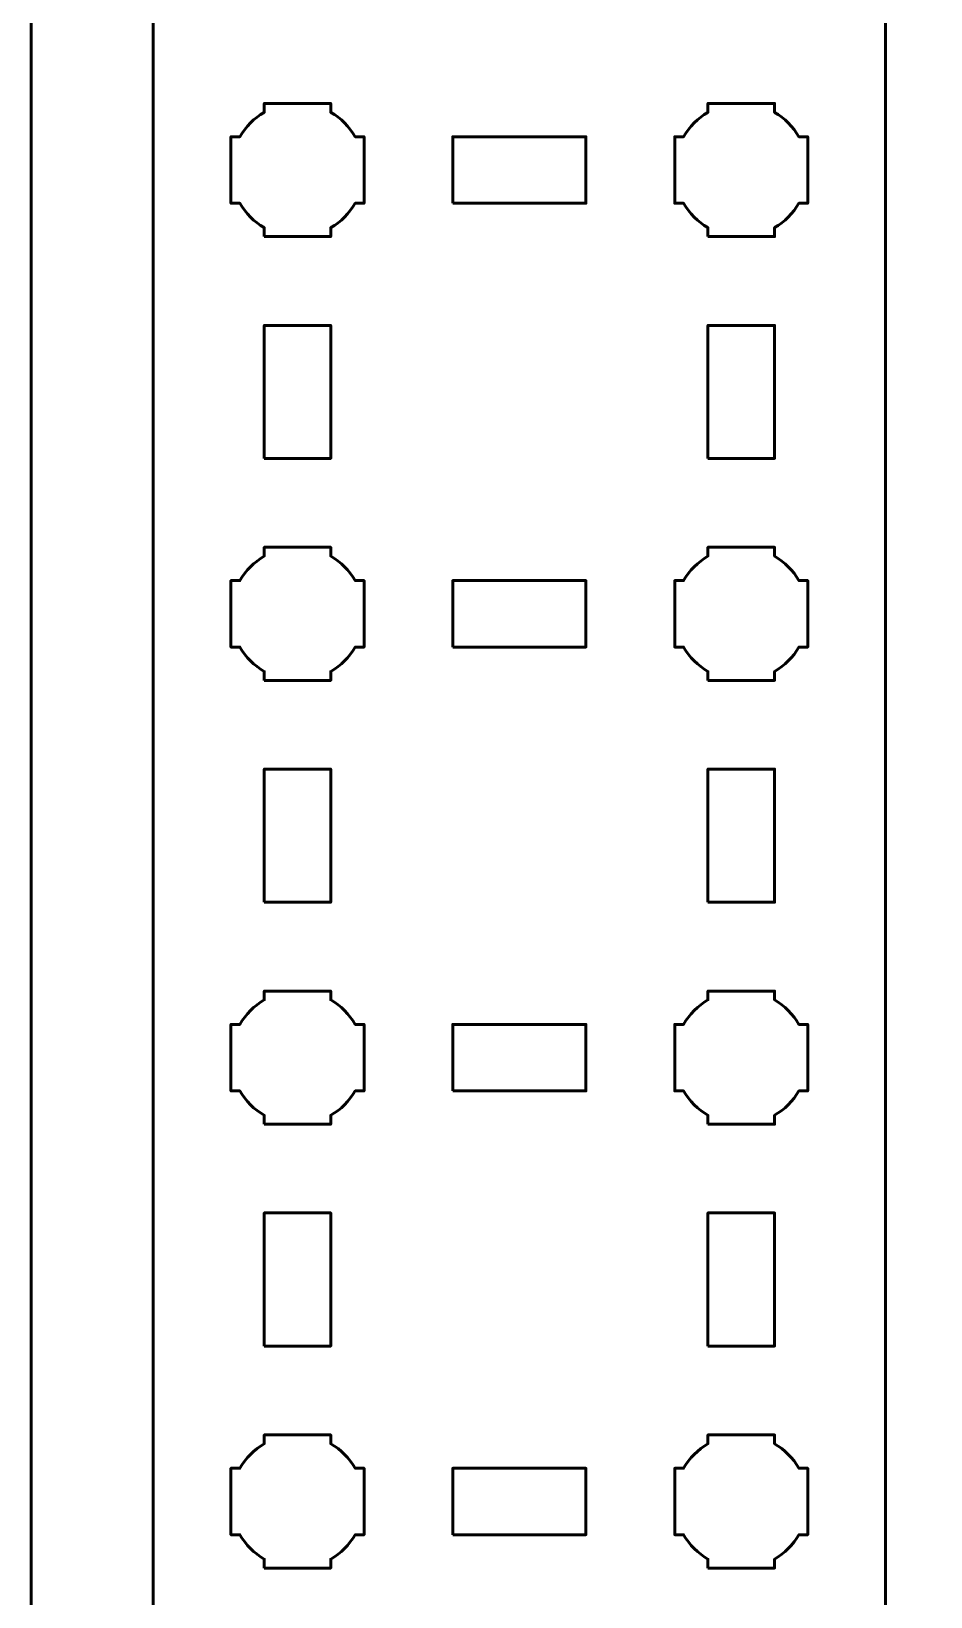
# Model space of a CAD drawing. Header units: centimetres. Extents: x -21 to 0, y -29.7 to 0.
# Drawn here: x -21 to -16.95, y -24.18 to -17.12 of the extents above; entities that cross this region are included whole.
import ezdxf

# ---------------------------------------------------------------- set-up
doc = ezdxf.new("R2010")
doc.units = ezdxf.units.CM
doc.header["$MEASUREMENT"] = 0
doc.layers.add('Layer 1', color=7, linetype='Continuous')

msp = doc.modelspace()

# ---------------------------------------------------------------- linework, layer by layer
at = {"layer": 'Layer 1', "color": 1, "lineweight": 53}
msp.add_open_spline([(-21.00003, -29.19995), (-21.00003, -29.19995), (-21.00003, -2.89992), (-21.00003, -2.89992), (-21.00003, -2.89992), (-21.00003, -2.81709), (-20.93286, -2.74992), (-20.85003, -2.74992), (-20.85003, -2.74992), (-20.7672, -2.74992), (-20.70003, -2.68275), (-20.70003, -2.59992), (-20.70003, -2.59992), (-20.70003, -2.51709), (-20.7672, -2.44992), (-20.85003, -2.44992), (-20.85003, -2.44992), (-20.93286, -2.44992), (-21.00003, -2.38275), (-21.00003, -2.29992), (-21.00003, -2.29992), (-21.00003, -2.21709), (-20.93286, -2.14992), (-20.85003, -2.14992), (-20.85003, -2.14992), (-20.7672, -2.14992), (-20.70003, -2.08275), (-20.70003, -1.99992), (-20.70003, -1.99992), (-20.70003, -1.91709), (-20.7672, -1.84992), (-20.85003, -1.84992), (-20.85003, -1.84992), (-20.93286, -1.84992), (-21.00003, -1.78275), (-21.00003, -1.69992), (-21.00003, -1.69992), (-21.00003, -1.61709), (-20.93286, -1.54992), (-20.85003, -1.54992), (-20.85003, -1.54992), (-20.7672, -1.54992), (-20.70003, -1.48275), (-20.70003, -1.39992), (-20.70003, -1.39992), (-20.70003, -1.31709), (-20.7672, -1.24992), (-20.85003, -1.24992), (-20.85003, -1.24992), (-20.93286, -1.24992), (-21.00003, -1.18275), (-21.00003, -1.09992), (-21.00003, -1.09992), (-21.00003, -1.09992), (-21.00003, -0.49992), (-21.00003, -0.49992), (-21.00003, -0.49992), (-21.00003, -0.22295), (-20.77694, 0.00004), (-20.49994, 0.00004), (-20.49994, 0.00004), (-20.49994, 0.00004), (-0.50008, 0.00004), (-0.50008, 0.00004), (-0.50008, 0.00004), (-0.22294, 0.00004), (0.00002, -0.22295), (0.00002, -0.49992), (0.00002, -0.49992), (0.00002, -0.49992), (0.00002, -29.19995), (0.00002, -29.19995), (0.00002, -29.19995), (0.00002, -29.47695), (-0.22294, -29.70004), (-0.50008, -29.70004), (-0.50008, -29.70004), (-0.50008, -29.70004), (-20.49994, -29.70004), (-20.49994, -29.70004), (-20.49994, -29.70004), (-20.77694, -29.70004), (-21.00003, -29.47695), (-21.00003, -29.19995)], degree=3, knots=[0, 0, 0, 0, 0.047619, 0.047619, 0.047619, 0.047619, 0.0952381, 0.0952381, 0.0952381, 0.0952381, 0.1428571, 0.1428571, 0.1428571, 0.1428571, 0.1904762, 0.1904762, 0.1904762, 0.1904762, 0.2380952, 0.2380952, 0.2380952, 0.2380952, 0.2857143, 0.2857143, 0.2857143, 0.2857143, 0.3333333, 0.3333333, 0.3333333, 0.3333333, 0.3809524, 0.3809524, 0.3809524, 0.3809524, 0.4285714, 0.4285714, 0.4285714, 0.4285714, 0.4761905, 0.4761905, 0.4761905, 0.4761905, 0.5238095, 0.5238095, 0.5238095, 0.5238095, 0.5714286, 0.5714286, 0.5714286, 0.5714286, 0.6190476, 0.6190476, 0.6190476, 0.6190476, 0.6666667, 0.6666667, 0.6666667, 0.6666667, 0.7142857, 0.7142857, 0.7142857, 0.7142857, 0.7619048, 0.7619048, 0.7619048, 0.7619048, 0.8095238, 0.8095238, 0.8095238, 0.8095238, 0.8571429, 0.8571429, 0.8571429, 0.8571429, 0.9047619, 0.9047619, 0.9047619, 0.9047619, 0.952381, 0.952381, 0.952381, 0.952381, 1, 1, 1, 1], dxfattribs=at)
at = {"layer": 'Layer 1', "color": 3, "lineweight": 53}
msp.add_open_spline([(-17.65, -28.4), (-17.65, -28.4), (-19.95, -28.4), (-19.95, -28.4), (-19.95, -28.4), (-20.22609, -28.4), (-20.45, -28.17609), (-20.45, -27.9), (-20.45, -27.9), (-20.45, -27.9), (-20.45, -13.6), (-20.45, -13.6), (-20.45, -13.6), (-20.45, -13.32391), (-20.22609, -13.1), (-19.95, -13.1), (-19.95, -13.1), (-19.95, -13.1), (-17.65, -13.1), (-17.65, -13.1), (-17.65, -13.1), (-17.37391, -13.1), (-17.15, -13.32391), (-17.15, -13.6), (-17.15, -13.6), (-17.15, -13.6), (-17.15, -27.9), (-17.15, -27.9), (-17.15, -27.9), (-17.15, -28.17609), (-17.37391, -28.4), (-17.65, -28.4)], degree=3, knots=[0, 0, 0, 0, 0.125, 0.125, 0.125, 0.125, 0.25, 0.25, 0.25, 0.25, 0.375, 0.375, 0.375, 0.375, 0.5, 0.5, 0.5, 0.5, 0.625, 0.625, 0.625, 0.625, 0.75, 0.75, 0.75, 0.75, 0.875, 0.875, 0.875, 0.875, 1, 1, 1, 1], dxfattribs=at)
at = {"layer": 'Layer 1', "lineweight": 53}
for points, knots in [([(-19.95, -18.05), (-19.95, -18.05), (-19.95, -18.00985), (-19.95, -18.00985), (-19.95, -18.00985), (-19.99553, -17.9835), (-20.0335, -17.94553), (-20.05985, -17.9), (-20.05985, -17.9), (-20.05985, -17.9), (-20.1, -17.9), (-20.1, -17.9), (-20.1, -17.9), (-20.1, -17.9), (-20.1, -17.75), (-20.1, -17.75), (-20.1, -17.75), (-20.1, -17.75), (-20.1, -17.6), (-20.1, -17.6), (-20.1, -17.6), (-20.1, -17.6), (-20.05985, -17.6), (-20.05985, -17.6), (-20.05985, -17.6), (-20.0335, -17.55447), (-19.99553, -17.5165), (-19.95, -17.49015), (-19.95, -17.49015), (-19.95, -17.49015), (-19.95, -17.45), (-19.95, -17.45), (-19.95, -17.45), (-19.95, -17.45), (-19.8, -17.45), (-19.8, -17.45), (-19.8, -17.45), (-19.8, -17.45), (-19.65, -17.45), (-19.65, -17.45), (-19.65, -17.45), (-19.65, -17.45), (-19.65, -17.49015), (-19.65, -17.49015), (-19.65, -17.49015), (-19.60447, -17.5165), (-19.5665, -17.55447), (-19.54015, -17.6), (-19.54015, -17.6), (-19.54015, -17.6), (-19.5, -17.6), (-19.5, -17.6), (-19.5, -17.6), (-19.5, -17.6), (-19.5, -17.75), (-19.5, -17.75), (-19.5, -17.75), (-19.5, -17.75), (-19.5, -17.9), (-19.5, -17.9), (-19.5, -17.9), (-19.5, -17.9), (-19.54015, -17.9), (-19.54015, -17.9), (-19.54015, -17.9), (-19.5665, -17.94553), (-19.60447, -17.9835), (-19.65, -18.00985), (-19.65, -18.00985), (-19.65, -18.00985), (-19.65, -18.05), (-19.65, -18.05), (-19.65, -18.05), (-19.65, -18.05), (-19.8, -18.05), (-19.8, -18.05), (-19.8, -18.05), (-19.8, -18.05), (-19.95, -18.05), (-19.95, -18.05)], [0, 0, 0, 0, 0.05, 0.05, 0.05, 0.05, 0.1, 0.1, 0.1, 0.1, 0.15, 0.15, 0.15, 0.15, 0.2, 0.2, 0.2, 0.2, 0.25, 0.25, 0.25, 0.25, 0.3, 0.3, 0.3, 0.3, 0.35, 0.35, 0.35, 0.35, 0.4, 0.4, 0.4, 0.4, 0.45, 0.45, 0.45, 0.45, 0.5, 0.5, 0.5, 0.5, 0.55, 0.55, 0.55, 0.55, 0.6, 0.6, 0.6, 0.6, 0.65, 0.65, 0.65, 0.65, 0.7, 0.7, 0.7, 0.7, 0.75, 0.75, 0.75, 0.75, 0.8, 0.8, 0.8, 0.8, 0.85, 0.85, 0.85, 0.85, 0.9, 0.9, 0.9, 0.9, 0.95, 0.95, 0.95, 0.95, 1, 1, 1, 1]), ([(-17.95, -18.05), (-17.95, -18.05), (-17.95, -18.00985), (-17.95, -18.00985), (-17.95, -18.00985), (-17.99553, -17.9835), (-18.0335, -17.94553), (-18.05985, -17.9), (-18.05985, -17.9), (-18.05985, -17.9), (-18.1, -17.9), (-18.1, -17.9), (-18.1, -17.9), (-18.1, -17.9), (-18.1, -17.75), (-18.1, -17.75), (-18.1, -17.75), (-18.1, -17.75), (-18.1, -17.6), (-18.1, -17.6), (-18.1, -17.6), (-18.1, -17.6), (-18.05985, -17.6), (-18.05985, -17.6), (-18.05985, -17.6), (-18.0335, -17.55447), (-17.99553, -17.5165), (-17.95, -17.49015), (-17.95, -17.49015), (-17.95, -17.49015), (-17.95, -17.45), (-17.95, -17.45), (-17.95, -17.45), (-17.95, -17.45), (-17.8, -17.45), (-17.8, -17.45), (-17.8, -17.45), (-17.8, -17.45), (-17.65, -17.45), (-17.65, -17.45), (-17.65, -17.45), (-17.65, -17.45), (-17.65, -17.49015), (-17.65, -17.49015), (-17.65, -17.49015), (-17.60447, -17.5165), (-17.5665, -17.55447), (-17.54015, -17.6), (-17.54015, -17.6), (-17.54015, -17.6), (-17.5, -17.6), (-17.5, -17.6), (-17.5, -17.6), (-17.5, -17.6), (-17.5, -17.75), (-17.5, -17.75), (-17.5, -17.75), (-17.5, -17.75), (-17.5, -17.9), (-17.5, -17.9), (-17.5, -17.9), (-17.5, -17.9), (-17.54015, -17.9), (-17.54015, -17.9), (-17.54015, -17.9), (-17.5665, -17.94553), (-17.60447, -17.9835), (-17.65, -18.00985), (-17.65, -18.00985), (-17.65, -18.00985), (-17.65, -18.05), (-17.65, -18.05), (-17.65, -18.05), (-17.65, -18.05), (-17.8, -18.05), (-17.8, -18.05), (-17.8, -18.05), (-17.8, -18.05), (-17.95, -18.05), (-17.95, -18.05)], [0, 0, 0, 0, 0.05, 0.05, 0.05, 0.05, 0.1, 0.1, 0.1, 0.1, 0.15, 0.15, 0.15, 0.15, 0.2, 0.2, 0.2, 0.2, 0.25, 0.25, 0.25, 0.25, 0.3, 0.3, 0.3, 0.3, 0.35, 0.35, 0.35, 0.35, 0.4, 0.4, 0.4, 0.4, 0.45, 0.45, 0.45, 0.45, 0.5, 0.5, 0.5, 0.5, 0.55, 0.55, 0.55, 0.55, 0.6, 0.6, 0.6, 0.6, 0.65, 0.65, 0.65, 0.65, 0.7, 0.7, 0.7, 0.7, 0.75, 0.75, 0.75, 0.75, 0.8, 0.8, 0.8, 0.8, 0.85, 0.85, 0.85, 0.85, 0.9, 0.9, 0.9, 0.9, 0.95, 0.95, 0.95, 0.95, 1, 1, 1, 1]), ([(-19.1, -17.9), (-19.1, -17.9), (-19.1, -17.6), (-19.1, -17.6), (-19.1, -17.6), (-19.1, -17.6), (-18.5, -17.6), (-18.5, -17.6), (-18.5, -17.6), (-18.5, -17.6), (-18.5, -17.9), (-18.5, -17.9), (-18.5, -17.9), (-18.5, -17.9), (-19.1, -17.9), (-19.1, -17.9)], [0, 0, 0, 0, 0.25, 0.25, 0.25, 0.25, 0.5, 0.5, 0.5, 0.5, 0.75, 0.75, 0.75, 0.75, 1, 1, 1, 1]), ([(-19.95, -19.05), (-19.95, -19.05), (-19.95, -18.45), (-19.95, -18.45), (-19.95, -18.45), (-19.95, -18.45), (-19.65, -18.45), (-19.65, -18.45), (-19.65, -18.45), (-19.65, -18.45), (-19.65, -19.05), (-19.65, -19.05), (-19.65, -19.05), (-19.65, -19.05), (-19.95, -19.05), (-19.95, -19.05)], [0, 0, 0, 0, 0.25, 0.25, 0.25, 0.25, 0.5, 0.5, 0.5, 0.5, 0.75, 0.75, 0.75, 0.75, 1, 1, 1, 1]), ([(-17.95, -19.05), (-17.95, -19.05), (-17.95, -18.45), (-17.95, -18.45), (-17.95, -18.45), (-17.95, -18.45), (-17.65, -18.45), (-17.65, -18.45), (-17.65, -18.45), (-17.65, -18.45), (-17.65, -19.05), (-17.65, -19.05), (-17.65, -19.05), (-17.65, -19.05), (-17.95, -19.05), (-17.95, -19.05)], [0, 0, 0, 0, 0.25, 0.25, 0.25, 0.25, 0.5, 0.5, 0.5, 0.5, 0.75, 0.75, 0.75, 0.75, 1, 1, 1, 1]), ([(-19.95, -20.05), (-19.95, -20.05), (-19.95, -20.00985), (-19.95, -20.00985), (-19.95, -20.00985), (-19.99553, -19.9835), (-20.0335, -19.94553), (-20.05985, -19.9), (-20.05985, -19.9), (-20.05985, -19.9), (-20.1, -19.9), (-20.1, -19.9), (-20.1, -19.9), (-20.1, -19.9), (-20.1, -19.75), (-20.1, -19.75), (-20.1, -19.75), (-20.1, -19.75), (-20.1, -19.6), (-20.1, -19.6), (-20.1, -19.6), (-20.1, -19.6), (-20.05985, -19.6), (-20.05985, -19.6), (-20.05985, -19.6), (-20.0335, -19.55447), (-19.99553, -19.5165), (-19.95, -19.49015), (-19.95, -19.49015), (-19.95, -19.49015), (-19.95, -19.45), (-19.95, -19.45), (-19.95, -19.45), (-19.95, -19.45), (-19.8, -19.45), (-19.8, -19.45), (-19.8, -19.45), (-19.8, -19.45), (-19.65, -19.45), (-19.65, -19.45), (-19.65, -19.45), (-19.65, -19.45), (-19.65, -19.49015), (-19.65, -19.49015), (-19.65, -19.49015), (-19.60447, -19.5165), (-19.5665, -19.55447), (-19.54015, -19.6), (-19.54015, -19.6), (-19.54015, -19.6), (-19.5, -19.6), (-19.5, -19.6), (-19.5, -19.6), (-19.5, -19.6), (-19.5, -19.75), (-19.5, -19.75), (-19.5, -19.75), (-19.5, -19.75), (-19.5, -19.9), (-19.5, -19.9), (-19.5, -19.9), (-19.5, -19.9), (-19.54015, -19.9), (-19.54015, -19.9), (-19.54015, -19.9), (-19.5665, -19.94553), (-19.60447, -19.9835), (-19.65, -20.00985), (-19.65, -20.00985), (-19.65, -20.00985), (-19.65, -20.05), (-19.65, -20.05), (-19.65, -20.05), (-19.65, -20.05), (-19.8, -20.05), (-19.8, -20.05), (-19.8, -20.05), (-19.8, -20.05), (-19.95, -20.05), (-19.95, -20.05)], [0, 0, 0, 0, 0.05, 0.05, 0.05, 0.05, 0.1, 0.1, 0.1, 0.1, 0.15, 0.15, 0.15, 0.15, 0.2, 0.2, 0.2, 0.2, 0.25, 0.25, 0.25, 0.25, 0.3, 0.3, 0.3, 0.3, 0.35, 0.35, 0.35, 0.35, 0.4, 0.4, 0.4, 0.4, 0.45, 0.45, 0.45, 0.45, 0.5, 0.5, 0.5, 0.5, 0.55, 0.55, 0.55, 0.55, 0.6, 0.6, 0.6, 0.6, 0.65, 0.65, 0.65, 0.65, 0.7, 0.7, 0.7, 0.7, 0.75, 0.75, 0.75, 0.75, 0.8, 0.8, 0.8, 0.8, 0.85, 0.85, 0.85, 0.85, 0.9, 0.9, 0.9, 0.9, 0.95, 0.95, 0.95, 0.95, 1, 1, 1, 1]), ([(-17.95, -20.05), (-17.95, -20.05), (-17.95, -20.00985), (-17.95, -20.00985), (-17.95, -20.00985), (-17.99553, -19.9835), (-18.0335, -19.94553), (-18.05985, -19.9), (-18.05985, -19.9), (-18.05985, -19.9), (-18.1, -19.9), (-18.1, -19.9), (-18.1, -19.9), (-18.1, -19.9), (-18.1, -19.75), (-18.1, -19.75), (-18.1, -19.75), (-18.1, -19.75), (-18.1, -19.6), (-18.1, -19.6), (-18.1, -19.6), (-18.1, -19.6), (-18.05985, -19.6), (-18.05985, -19.6), (-18.05985, -19.6), (-18.0335, -19.55447), (-17.99553, -19.5165), (-17.95, -19.49015), (-17.95, -19.49015), (-17.95, -19.49015), (-17.95, -19.45), (-17.95, -19.45), (-17.95, -19.45), (-17.95, -19.45), (-17.8, -19.45), (-17.8, -19.45), (-17.8, -19.45), (-17.8, -19.45), (-17.65, -19.45), (-17.65, -19.45), (-17.65, -19.45), (-17.65, -19.45), (-17.65, -19.49015), (-17.65, -19.49015), (-17.65, -19.49015), (-17.60447, -19.5165), (-17.5665, -19.55447), (-17.54015, -19.6), (-17.54015, -19.6), (-17.54015, -19.6), (-17.5, -19.6), (-17.5, -19.6), (-17.5, -19.6), (-17.5, -19.6), (-17.5, -19.75), (-17.5, -19.75), (-17.5, -19.75), (-17.5, -19.75), (-17.5, -19.9), (-17.5, -19.9), (-17.5, -19.9), (-17.5, -19.9), (-17.54015, -19.9), (-17.54015, -19.9), (-17.54015, -19.9), (-17.5665, -19.94553), (-17.60447, -19.9835), (-17.65, -20.00985), (-17.65, -20.00985), (-17.65, -20.00985), (-17.65, -20.05), (-17.65, -20.05), (-17.65, -20.05), (-17.65, -20.05), (-17.8, -20.05), (-17.8, -20.05), (-17.8, -20.05), (-17.8, -20.05), (-17.95, -20.05), (-17.95, -20.05)], [0, 0, 0, 0, 0.05, 0.05, 0.05, 0.05, 0.1, 0.1, 0.1, 0.1, 0.15, 0.15, 0.15, 0.15, 0.2, 0.2, 0.2, 0.2, 0.25, 0.25, 0.25, 0.25, 0.3, 0.3, 0.3, 0.3, 0.35, 0.35, 0.35, 0.35, 0.4, 0.4, 0.4, 0.4, 0.45, 0.45, 0.45, 0.45, 0.5, 0.5, 0.5, 0.5, 0.55, 0.55, 0.55, 0.55, 0.6, 0.6, 0.6, 0.6, 0.65, 0.65, 0.65, 0.65, 0.7, 0.7, 0.7, 0.7, 0.75, 0.75, 0.75, 0.75, 0.8, 0.8, 0.8, 0.8, 0.85, 0.85, 0.85, 0.85, 0.9, 0.9, 0.9, 0.9, 0.95, 0.95, 0.95, 0.95, 1, 1, 1, 1]), ([(-19.1, -19.9), (-19.1, -19.9), (-19.1, -19.6), (-19.1, -19.6), (-19.1, -19.6), (-19.1, -19.6), (-18.5, -19.6), (-18.5, -19.6), (-18.5, -19.6), (-18.5, -19.6), (-18.5, -19.9), (-18.5, -19.9), (-18.5, -19.9), (-18.5, -19.9), (-19.1, -19.9), (-19.1, -19.9)], [0, 0, 0, 0, 0.25, 0.25, 0.25, 0.25, 0.5, 0.5, 0.5, 0.5, 0.75, 0.75, 0.75, 0.75, 1, 1, 1, 1]), ([(-19.95, -21.05), (-19.95, -21.05), (-19.95, -20.45), (-19.95, -20.45), (-19.95, -20.45), (-19.95, -20.45), (-19.65, -20.45), (-19.65, -20.45), (-19.65, -20.45), (-19.65, -20.45), (-19.65, -21.05), (-19.65, -21.05), (-19.65, -21.05), (-19.65, -21.05), (-19.95, -21.05), (-19.95, -21.05)], [0, 0, 0, 0, 0.25, 0.25, 0.25, 0.25, 0.5, 0.5, 0.5, 0.5, 0.75, 0.75, 0.75, 0.75, 1, 1, 1, 1]), ([(-17.95, -21.05), (-17.95, -21.05), (-17.95, -20.45), (-17.95, -20.45), (-17.95, -20.45), (-17.95, -20.45), (-17.65, -20.45), (-17.65, -20.45), (-17.65, -20.45), (-17.65, -20.45), (-17.65, -21.05), (-17.65, -21.05), (-17.65, -21.05), (-17.65, -21.05), (-17.95, -21.05), (-17.95, -21.05)], [0, 0, 0, 0, 0.25, 0.25, 0.25, 0.25, 0.5, 0.5, 0.5, 0.5, 0.75, 0.75, 0.75, 0.75, 1, 1, 1, 1]), ([(-19.95, -22.05), (-19.95, -22.05), (-19.95, -22.00985), (-19.95, -22.00985), (-19.95, -22.00985), (-19.99553, -21.9835), (-20.0335, -21.94553), (-20.05985, -21.9), (-20.05985, -21.9), (-20.05985, -21.9), (-20.1, -21.9), (-20.1, -21.9), (-20.1, -21.9), (-20.1, -21.9), (-20.1, -21.75), (-20.1, -21.75), (-20.1, -21.75), (-20.1, -21.75), (-20.1, -21.6), (-20.1, -21.6), (-20.1, -21.6), (-20.1, -21.6), (-20.05985, -21.6), (-20.05985, -21.6), (-20.05985, -21.6), (-20.0335, -21.55447), (-19.99553, -21.5165), (-19.95, -21.49015), (-19.95, -21.49015), (-19.95, -21.49015), (-19.95, -21.45), (-19.95, -21.45), (-19.95, -21.45), (-19.95, -21.45), (-19.8, -21.45), (-19.8, -21.45), (-19.8, -21.45), (-19.8, -21.45), (-19.65, -21.45), (-19.65, -21.45), (-19.65, -21.45), (-19.65, -21.45), (-19.65, -21.49015), (-19.65, -21.49015), (-19.65, -21.49015), (-19.60447, -21.5165), (-19.5665, -21.55447), (-19.54015, -21.6), (-19.54015, -21.6), (-19.54015, -21.6), (-19.5, -21.6), (-19.5, -21.6), (-19.5, -21.6), (-19.5, -21.6), (-19.5, -21.75), (-19.5, -21.75), (-19.5, -21.75), (-19.5, -21.75), (-19.5, -21.9), (-19.5, -21.9), (-19.5, -21.9), (-19.5, -21.9), (-19.54015, -21.9), (-19.54015, -21.9), (-19.54015, -21.9), (-19.5665, -21.94553), (-19.60447, -21.9835), (-19.65, -22.00985), (-19.65, -22.00985), (-19.65, -22.00985), (-19.65, -22.05), (-19.65, -22.05), (-19.65, -22.05), (-19.65, -22.05), (-19.8, -22.05), (-19.8, -22.05), (-19.8, -22.05), (-19.8, -22.05), (-19.95, -22.05), (-19.95, -22.05)], [0, 0, 0, 0, 0.05, 0.05, 0.05, 0.05, 0.1, 0.1, 0.1, 0.1, 0.15, 0.15, 0.15, 0.15, 0.2, 0.2, 0.2, 0.2, 0.25, 0.25, 0.25, 0.25, 0.3, 0.3, 0.3, 0.3, 0.35, 0.35, 0.35, 0.35, 0.4, 0.4, 0.4, 0.4, 0.45, 0.45, 0.45, 0.45, 0.5, 0.5, 0.5, 0.5, 0.55, 0.55, 0.55, 0.55, 0.6, 0.6, 0.6, 0.6, 0.65, 0.65, 0.65, 0.65, 0.7, 0.7, 0.7, 0.7, 0.75, 0.75, 0.75, 0.75, 0.8, 0.8, 0.8, 0.8, 0.85, 0.85, 0.85, 0.85, 0.9, 0.9, 0.9, 0.9, 0.95, 0.95, 0.95, 0.95, 1, 1, 1, 1]), ([(-17.95, -22.05), (-17.95, -22.05), (-17.95, -22.00985), (-17.95, -22.00985), (-17.95, -22.00985), (-17.99553, -21.9835), (-18.0335, -21.94553), (-18.05985, -21.9), (-18.05985, -21.9), (-18.05985, -21.9), (-18.1, -21.9), (-18.1, -21.9), (-18.1, -21.9), (-18.1, -21.9), (-18.1, -21.75), (-18.1, -21.75), (-18.1, -21.75), (-18.1, -21.75), (-18.1, -21.6), (-18.1, -21.6), (-18.1, -21.6), (-18.1, -21.6), (-18.05985, -21.6), (-18.05985, -21.6), (-18.05985, -21.6), (-18.0335, -21.55447), (-17.99553, -21.5165), (-17.95, -21.49015), (-17.95, -21.49015), (-17.95, -21.49015), (-17.95, -21.45), (-17.95, -21.45), (-17.95, -21.45), (-17.95, -21.45), (-17.8, -21.45), (-17.8, -21.45), (-17.8, -21.45), (-17.8, -21.45), (-17.65, -21.45), (-17.65, -21.45), (-17.65, -21.45), (-17.65, -21.45), (-17.65, -21.49015), (-17.65, -21.49015), (-17.65, -21.49015), (-17.60447, -21.5165), (-17.5665, -21.55447), (-17.54015, -21.6), (-17.54015, -21.6), (-17.54015, -21.6), (-17.5, -21.6), (-17.5, -21.6), (-17.5, -21.6), (-17.5, -21.6), (-17.5, -21.75), (-17.5, -21.75), (-17.5, -21.75), (-17.5, -21.75), (-17.5, -21.9), (-17.5, -21.9), (-17.5, -21.9), (-17.5, -21.9), (-17.54015, -21.9), (-17.54015, -21.9), (-17.54015, -21.9), (-17.5665, -21.94553), (-17.60447, -21.9835), (-17.65, -22.00985), (-17.65, -22.00985), (-17.65, -22.00985), (-17.65, -22.05), (-17.65, -22.05), (-17.65, -22.05), (-17.65, -22.05), (-17.8, -22.05), (-17.8, -22.05), (-17.8, -22.05), (-17.8, -22.05), (-17.95, -22.05), (-17.95, -22.05)], [0, 0, 0, 0, 0.05, 0.05, 0.05, 0.05, 0.1, 0.1, 0.1, 0.1, 0.15, 0.15, 0.15, 0.15, 0.2, 0.2, 0.2, 0.2, 0.25, 0.25, 0.25, 0.25, 0.3, 0.3, 0.3, 0.3, 0.35, 0.35, 0.35, 0.35, 0.4, 0.4, 0.4, 0.4, 0.45, 0.45, 0.45, 0.45, 0.5, 0.5, 0.5, 0.5, 0.55, 0.55, 0.55, 0.55, 0.6, 0.6, 0.6, 0.6, 0.65, 0.65, 0.65, 0.65, 0.7, 0.7, 0.7, 0.7, 0.75, 0.75, 0.75, 0.75, 0.8, 0.8, 0.8, 0.8, 0.85, 0.85, 0.85, 0.85, 0.9, 0.9, 0.9, 0.9, 0.95, 0.95, 0.95, 0.95, 1, 1, 1, 1]), ([(-19.1, -21.9), (-19.1, -21.9), (-19.1, -21.6), (-19.1, -21.6), (-19.1, -21.6), (-19.1, -21.6), (-18.5, -21.6), (-18.5, -21.6), (-18.5, -21.6), (-18.5, -21.6), (-18.5, -21.9), (-18.5, -21.9), (-18.5, -21.9), (-18.5, -21.9), (-19.1, -21.9), (-19.1, -21.9)], [0, 0, 0, 0, 0.25, 0.25, 0.25, 0.25, 0.5, 0.5, 0.5, 0.5, 0.75, 0.75, 0.75, 0.75, 1, 1, 1, 1]), ([(-19.95, -23.05), (-19.95, -23.05), (-19.95, -22.45), (-19.95, -22.45), (-19.95, -22.45), (-19.95, -22.45), (-19.65, -22.45), (-19.65, -22.45), (-19.65, -22.45), (-19.65, -22.45), (-19.65, -23.05), (-19.65, -23.05), (-19.65, -23.05), (-19.65, -23.05), (-19.95, -23.05), (-19.95, -23.05)], [0, 0, 0, 0, 0.25, 0.25, 0.25, 0.25, 0.5, 0.5, 0.5, 0.5, 0.75, 0.75, 0.75, 0.75, 1, 1, 1, 1]), ([(-17.95, -23.05), (-17.95, -23.05), (-17.95, -22.45), (-17.95, -22.45), (-17.95, -22.45), (-17.95, -22.45), (-17.65, -22.45), (-17.65, -22.45), (-17.65, -22.45), (-17.65, -22.45), (-17.65, -23.05), (-17.65, -23.05), (-17.65, -23.05), (-17.65, -23.05), (-17.95, -23.05), (-17.95, -23.05)], [0, 0, 0, 0, 0.25, 0.25, 0.25, 0.25, 0.5, 0.5, 0.5, 0.5, 0.75, 0.75, 0.75, 0.75, 1, 1, 1, 1]), ([(-19.95, -24.05), (-19.95, -24.05), (-19.95, -24.00985), (-19.95, -24.00985), (-19.95, -24.00985), (-19.99553, -23.9835), (-20.0335, -23.94553), (-20.05985, -23.9), (-20.05985, -23.9), (-20.05985, -23.9), (-20.1, -23.9), (-20.1, -23.9), (-20.1, -23.9), (-20.1, -23.9), (-20.1, -23.75), (-20.1, -23.75), (-20.1, -23.75), (-20.1, -23.75), (-20.1, -23.6), (-20.1, -23.6), (-20.1, -23.6), (-20.1, -23.6), (-20.05985, -23.6), (-20.05985, -23.6), (-20.05985, -23.6), (-20.0335, -23.55447), (-19.99553, -23.5165), (-19.95, -23.49015), (-19.95, -23.49015), (-19.95, -23.49015), (-19.95, -23.45), (-19.95, -23.45), (-19.95, -23.45), (-19.95, -23.45), (-19.8, -23.45), (-19.8, -23.45), (-19.8, -23.45), (-19.8, -23.45), (-19.65, -23.45), (-19.65, -23.45), (-19.65, -23.45), (-19.65, -23.45), (-19.65, -23.49015), (-19.65, -23.49015), (-19.65, -23.49015), (-19.60447, -23.5165), (-19.5665, -23.55447), (-19.54015, -23.6), (-19.54015, -23.6), (-19.54015, -23.6), (-19.5, -23.6), (-19.5, -23.6), (-19.5, -23.6), (-19.5, -23.6), (-19.5, -23.75), (-19.5, -23.75), (-19.5, -23.75), (-19.5, -23.75), (-19.5, -23.9), (-19.5, -23.9), (-19.5, -23.9), (-19.5, -23.9), (-19.54015, -23.9), (-19.54015, -23.9), (-19.54015, -23.9), (-19.5665, -23.94553), (-19.60447, -23.9835), (-19.65, -24.00985), (-19.65, -24.00985), (-19.65, -24.00985), (-19.65, -24.05), (-19.65, -24.05), (-19.65, -24.05), (-19.65, -24.05), (-19.8, -24.05), (-19.8, -24.05), (-19.8, -24.05), (-19.8, -24.05), (-19.95, -24.05), (-19.95, -24.05)], [0, 0, 0, 0, 0.05, 0.05, 0.05, 0.05, 0.1, 0.1, 0.1, 0.1, 0.15, 0.15, 0.15, 0.15, 0.2, 0.2, 0.2, 0.2, 0.25, 0.25, 0.25, 0.25, 0.3, 0.3, 0.3, 0.3, 0.35, 0.35, 0.35, 0.35, 0.4, 0.4, 0.4, 0.4, 0.45, 0.45, 0.45, 0.45, 0.5, 0.5, 0.5, 0.5, 0.55, 0.55, 0.55, 0.55, 0.6, 0.6, 0.6, 0.6, 0.65, 0.65, 0.65, 0.65, 0.7, 0.7, 0.7, 0.7, 0.75, 0.75, 0.75, 0.75, 0.8, 0.8, 0.8, 0.8, 0.85, 0.85, 0.85, 0.85, 0.9, 0.9, 0.9, 0.9, 0.95, 0.95, 0.95, 0.95, 1, 1, 1, 1]), ([(-17.95, -24.05), (-17.95, -24.05), (-17.95, -24.00985), (-17.95, -24.00985), (-17.95, -24.00985), (-17.99553, -23.9835), (-18.0335, -23.94553), (-18.05985, -23.9), (-18.05985, -23.9), (-18.05985, -23.9), (-18.1, -23.9), (-18.1, -23.9), (-18.1, -23.9), (-18.1, -23.9), (-18.1, -23.75), (-18.1, -23.75), (-18.1, -23.75), (-18.1, -23.75), (-18.1, -23.6), (-18.1, -23.6), (-18.1, -23.6), (-18.1, -23.6), (-18.05985, -23.6), (-18.05985, -23.6), (-18.05985, -23.6), (-18.0335, -23.55447), (-17.99553, -23.5165), (-17.95, -23.49015), (-17.95, -23.49015), (-17.95, -23.49015), (-17.95, -23.45), (-17.95, -23.45), (-17.95, -23.45), (-17.95, -23.45), (-17.8, -23.45), (-17.8, -23.45), (-17.8, -23.45), (-17.8, -23.45), (-17.65, -23.45), (-17.65, -23.45), (-17.65, -23.45), (-17.65, -23.45), (-17.65, -23.49015), (-17.65, -23.49015), (-17.65, -23.49015), (-17.60447, -23.5165), (-17.5665, -23.55447), (-17.54015, -23.6), (-17.54015, -23.6), (-17.54015, -23.6), (-17.5, -23.6), (-17.5, -23.6), (-17.5, -23.6), (-17.5, -23.6), (-17.5, -23.75), (-17.5, -23.75), (-17.5, -23.75), (-17.5, -23.75), (-17.5, -23.9), (-17.5, -23.9), (-17.5, -23.9), (-17.5, -23.9), (-17.54015, -23.9), (-17.54015, -23.9), (-17.54015, -23.9), (-17.5665, -23.94553), (-17.60447, -23.9835), (-17.65, -24.00985), (-17.65, -24.00985), (-17.65, -24.00985), (-17.65, -24.05), (-17.65, -24.05), (-17.65, -24.05), (-17.65, -24.05), (-17.8, -24.05), (-17.8, -24.05), (-17.8, -24.05), (-17.8, -24.05), (-17.95, -24.05), (-17.95, -24.05)], [0, 0, 0, 0, 0.05, 0.05, 0.05, 0.05, 0.1, 0.1, 0.1, 0.1, 0.15, 0.15, 0.15, 0.15, 0.2, 0.2, 0.2, 0.2, 0.25, 0.25, 0.25, 0.25, 0.3, 0.3, 0.3, 0.3, 0.35, 0.35, 0.35, 0.35, 0.4, 0.4, 0.4, 0.4, 0.45, 0.45, 0.45, 0.45, 0.5, 0.5, 0.5, 0.5, 0.55, 0.55, 0.55, 0.55, 0.6, 0.6, 0.6, 0.6, 0.65, 0.65, 0.65, 0.65, 0.7, 0.7, 0.7, 0.7, 0.75, 0.75, 0.75, 0.75, 0.8, 0.8, 0.8, 0.8, 0.85, 0.85, 0.85, 0.85, 0.9, 0.9, 0.9, 0.9, 0.95, 0.95, 0.95, 0.95, 1, 1, 1, 1]), ([(-19.1, -23.9), (-19.1, -23.9), (-19.1, -23.6), (-19.1, -23.6), (-19.1, -23.6), (-19.1, -23.6), (-18.5, -23.6), (-18.5, -23.6), (-18.5, -23.6), (-18.5, -23.6), (-18.5, -23.9), (-18.5, -23.9), (-18.5, -23.9), (-18.5, -23.9), (-19.1, -23.9), (-19.1, -23.9)], [0, 0, 0, 0, 0.25, 0.25, 0.25, 0.25, 0.5, 0.5, 0.5, 0.5, 0.75, 0.75, 0.75, 0.75, 1, 1, 1, 1])]:
    msp.add_open_spline(points, degree=3, knots=knots, dxfattribs=at)

doc.saveas('drawing.dxf')
